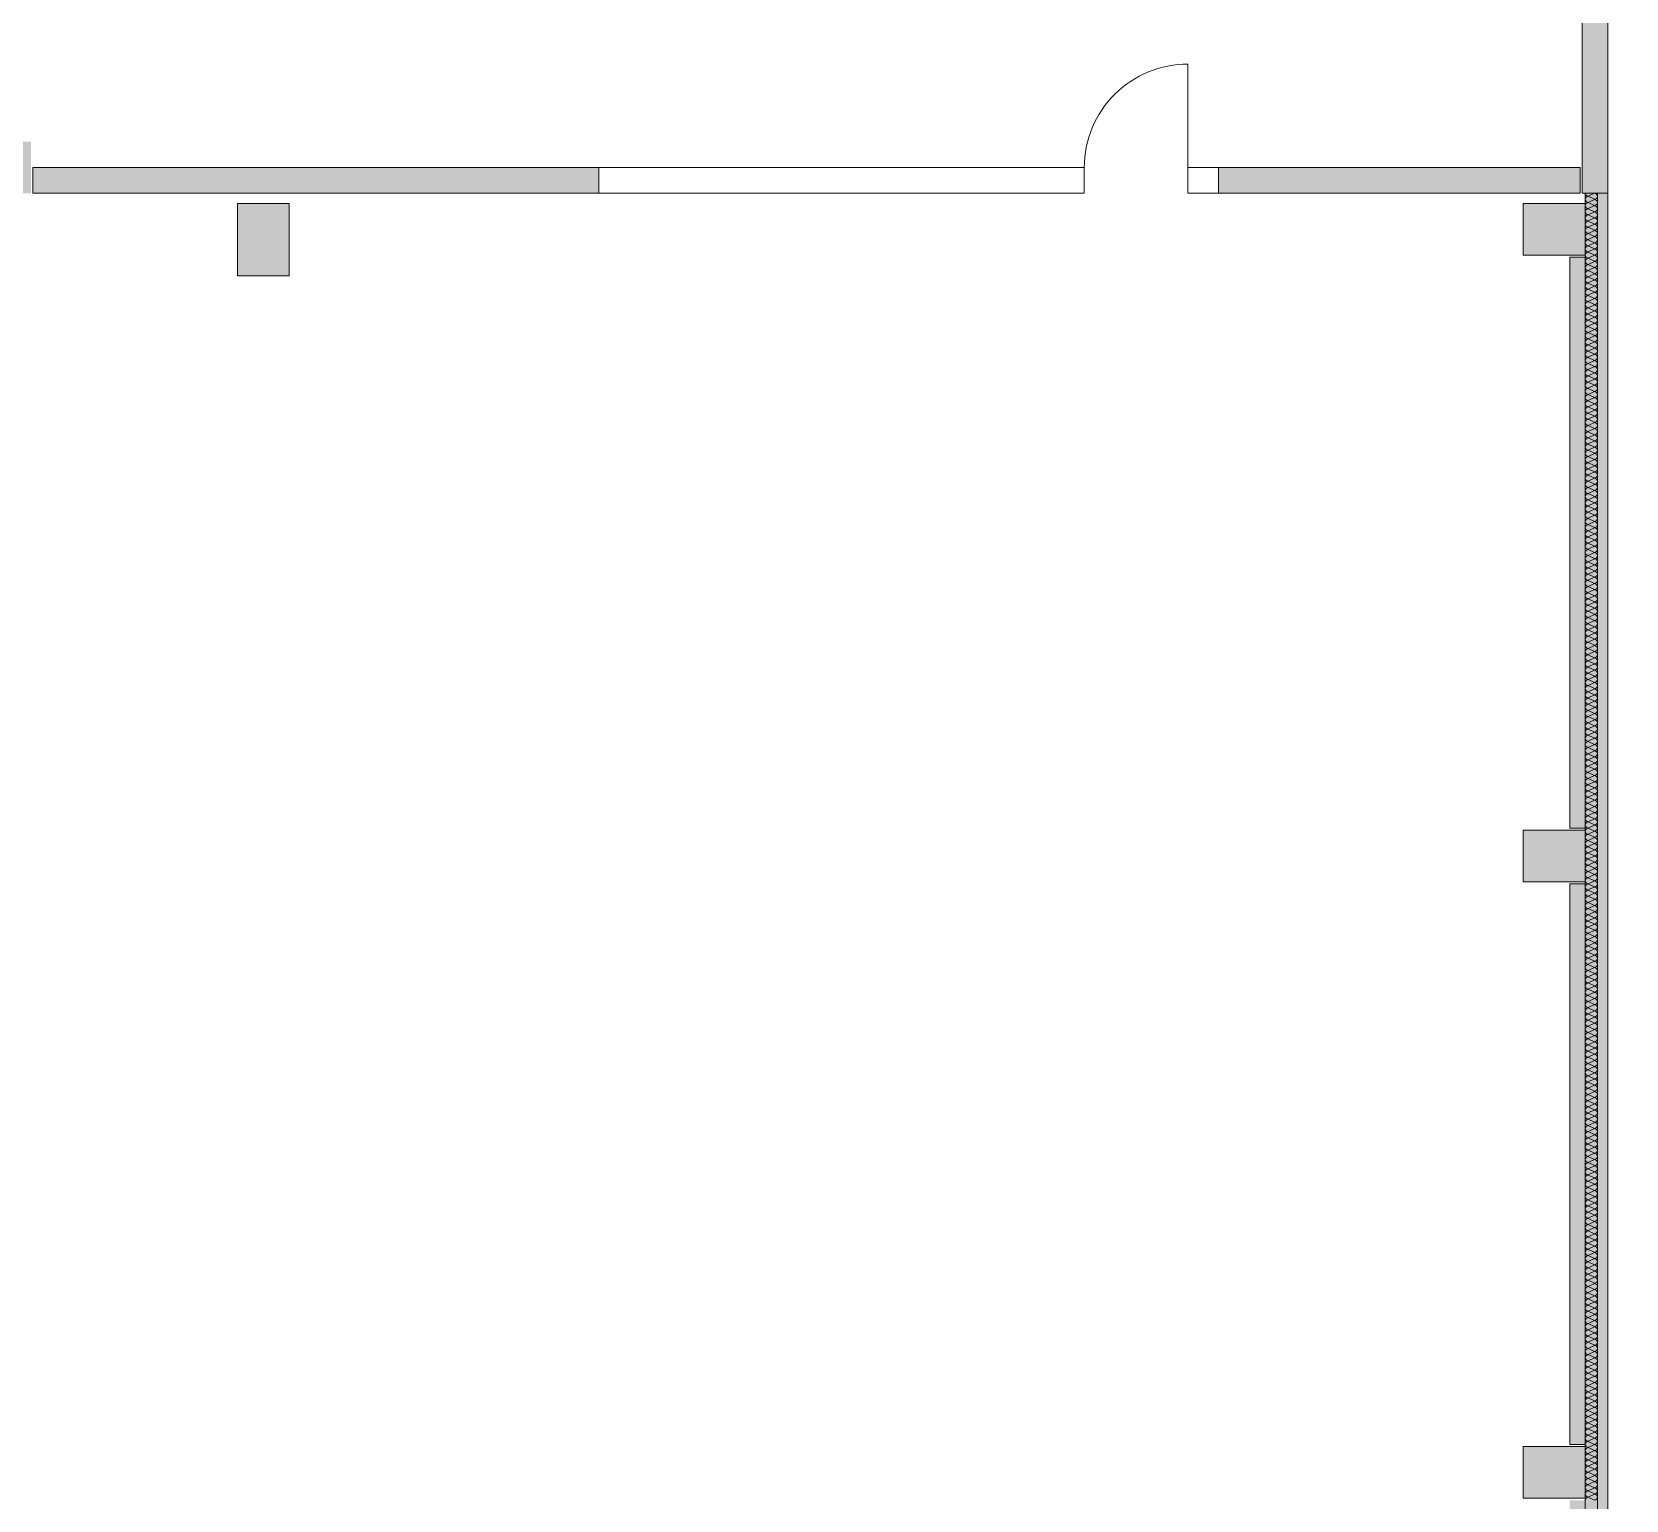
# Model space of a CAD drawing. Header units: inches. Extents: x -139469 to 69789, y -72919 to 35471.
# Drawn here: x 46311 to 61747, y 5562 to 19784 of the extents above; entities that cross this region are included whole.
import ezdxf

# ---------------------------------------------------------------- set-up
doc = ezdxf.new("R2010")
doc.units = ezdxf.units.IN
doc.header["$LTSCALE"] = 525
doc.header["$MEASUREMENT"] = 0
doc.linetypes.add('AUSGEZOGEN', pattern=[0])
doc.linetypes.add('Volllinie', pattern=[0])
doc.layers.add('Grundebene', color=7, linetype='Continuous')

msp = doc.modelspace()

# ---------------------------------------------------------------- hatches: boundary and pattern name
at = {"layer": 'Grundebene', "true_color": 0x000000, "transparency": 33554687}
for points in [[(61321, 20096), (61571, 20096), (61571, 18221), (61351, 18221), (61321, 18221)], [(61571, 18221), (61571, -42469), (61351, -42469), (61351, -41689), (61351, -36229), (61351, -36209), (61351, -35709), (61351, -35689), (61351, -30259), (61351, -30239), (61351, -29739), (61351, -29719), (61351, -24289), (61351, -24269), (61351, -23769), (61351, -23749), (61351, -18319), (61351, -18299), (61351, -17799), (61351, -17779), (61351, -12349), (61351, -12329), (61351, -11829), (61351, -11809), (61351, -6379), (61351, -6359), (61351, -5859), (61351, -5839), (61351, -409), (61351, -389), (61351, 111), (61351, 131), (61351, 5561), (61351, 5581), (61351, 6081), (61351, 6101), (61351, 11531), (61351, 11551), (61351, 12051), (61351, 12071), (61351, 17601), (61351, 18221)], [(61201, -41689), (61201, -36229), (61351, -36229), (61351, -36209), (60751, -36209), (60751, -35709), (61351, -35709), (61351, -35689), (61201, -35689), (61201, -30259), (61351, -30259), (61351, -30239), (60751, -30239), (60751, -29739), (61351, -29739), (61351, -29719), (61201, -29719), (61201, -24289), (61351, -24289), (61351, -24269), (60751, -24269), (60751, -23769), (61351, -23769), (61351, -23749), (61201, -23749), (61201, -18319), (61351, -18319), (61351, -18299), (60751, -18299), (60751, -17799), (61351, -17799), (61351, -17779), (61201, -17779), (61201, -12349), (61351, -12349), (61351, -12329), (60751, -12329), (60751, -11829), (61351, -11829), (61351, -11809), (61201, -11809), (61201, -6379), (61351, -6379), (61351, -6359), (60751, -6359), (60751, -5859), (61351, -5859), (61351, -5839), (61201, -5839), (61201, -409), (61351, -409), (61351, -389), (60751, -389), (60751, 111), (61351, 111), (61351, 131), (61201, 131), (61201, 5561), (61351, 5561), (61351, 5581), (60751, 5581), (60751, 6081), (61351, 6081), (61351, 6101), (61201, 6101), (61201, 11531), (61351, 11531), (61351, 12071), (61201, 12071), (61201, 17601), (61351, 17601), (61351, 12071), (61351, 11531), (61351, 6101), (61351, 6081), (61351, 5581), (61351, 5561), (61351, 131), (61351, 111), (61351, -389), (61351, -409), (61351, -5839), (61351, -5859), (61351, -6359), (61351, -6379), (61351, -11809), (61351, -11829), (61351, -12329), (61351, -12349), (61351, -17779), (61351, -17799), (61351, -18299), (61351, -18319), (61351, -23749), (61351, -23769), (61351, -24269), (61351, -24289), (61351, -29719), (61351, -29739), (61351, -30239), (61351, -30259), (61351, -35689), (61351, -35709), (61351, -36209), (61351, -36229), (61351, -41689)], [(60751, 11551), (61351, 11551), (61351, 12051), (60751, 12051)]]:
    msp.add_hatch(color=18, dxfattribs=at).paths.add_polyline_path(points, flags=0)
h = msp.add_hatch(color=18, dxfattribs=at)
h.paths.add_polyline_path([(42801, 18471), (42801, 18221), (45781, 18221), (45781, 18471)], flags=0)
h.paths.add_polyline_path([(45801, 18221), (45801, 18721), (46301, 18721), (46301, 18221)], flags=0)
h.paths.add_polyline_path([(46321, 18221), (46321, 18471), (51801, 18471), (51801, 18221)], flags=0)
h.paths.add_polyline_path([(36801, 18471), (36801, 18221), (36321, 18221), (36321, 18471)], flags=0)
h.paths.add_polyline_path([(36301, 18721), (36301, 18221), (35801, 18221), (35801, 18721)], flags=0)
h.paths.add_polyline_path([(35781, 18471), (35781, 18221), (32801, 18221), (32801, 18471)], flags=0)
h.paths.add_polyline_path([(57801, 18471), (57801, 18221), (61301, 18221), (61301, 18471)], flags=0)
h.paths.add_polyline_path([(26801, 18471), (26801, 18221), (23821, 18221), (23821, 18471)], flags=0)
h.paths.add_polyline_path([(23801, 18721), (23801, 18221), (23301, 18221), (23301, 18721)], flags=0)
h.paths.add_polyline_path([(23281, 18471), (23281, 18221), (11061, 18221), (11061, 18471)], flags=0)
h.paths.add_polyline_path([(11041, 18471), (11041, 18221), (10256, 18221), (10256, 18471)], flags=0)
h.paths.add_polyline_path([(4256, 18471), (4256, 18221), (3776, 18221), (3776, 18471)], flags=0)
h.paths.add_polyline_path([(-1594, 18471), (-1594, 18221), (-4699, 18221), (-4699, 18471)], flags=0)
h.paths.add_polyline_path([(-10699, 18471), (-10699, 18221), (-13939, 18221), (-13939, 18471)], flags=0)
h.paths.add_polyline_path([(-13959, 18471), (-13959, 18221), (-17199, 18221), (-17199, 18471)], flags=0)
h.paths.add_polyline_path([(-23199, 18471), (-23199, 18221), (-26439, 18221), (-26439, 18471)], flags=0)
h.paths.add_polyline_path([(-26459, 18471), (-26459, 18221), (-29699, 18221), (-29699, 18471)], flags=0)
h.paths.add_polyline_path([(-35699, 18471), (-35699, 18221), (-38939, 18221), (-38939, 18471)], flags=0)
h.paths.add_polyline_path([(-38959, 18471), (-38959, 18221), (-42199, 18221), (-42199, 18471)], flags=0)
h.paths.add_polyline_path([(-48199, 18471), (-48199, 18221), (-51439, 18221), (-51439, 18471)], flags=0)
h.paths.add_polyline_path([(-51459, 18471), (-51459, 18221), (-54699, 18221), (-54699, 18471)], flags=0)
h.paths.add_polyline_path([(-60699, 18471), (-60699, 18221), (-63939, 18221), (-63939, 18471)], flags=0)
h.paths.add_polyline_path([(-63959, 18471), (-63959, 18221), (-67199, 18221), (-67199, 18471)], flags=0)
h.paths.add_polyline_path([(-73199, 18471), (-73199, 18221), (-76304, 18221), (-76304, 18471)], flags=0)
h = msp.add_hatch(color=18, dxfattribs=at)
h.paths.add_polyline_path([(-1199, 17421), (-1699, 17421), (-1699, 18121), (-1199, 18121)], flags=0)
h.paths.add_polyline_path([(11301, 17421), (10801, 17421), (10801, 18121), (11301, 18121)], flags=0)
h.paths.add_polyline_path([(23801, 17421), (23301, 17421), (23301, 18121), (23801, 18121)], flags=0)
h.paths.add_polyline_path([(36301, 17421), (35801, 17421), (35801, 18121), (36301, 18121)], flags=0)
h.paths.add_polyline_path([(48801, 17421), (48301, 17421), (48301, 18121), (48801, 18121)], flags=0)
h = msp.add_hatch(color=18, dxfattribs=at)
h.paths.add_polyline_path([(60751, 17621), (61351, 17621), (61351, 18121), (60751, 18121)], flags=0)
h.paths.add_polyline_path([(69121, -5909), (68721, -5909), (68721, -6309), (69121, -6309)], flags=0)
h.paths.add_polyline_path([(69121, -17849), (68721, -17849), (68721, -18249), (69121, -18249)], flags=0)

# ---------------------------------------------------------------- linework, layer by layer
at = {"layer": 'Grundebene', "color": 18, "linetype": 'AUSGEZOGEN', "lineweight": 13, "true_color": 0x000000}
for p, q in [((61321, 20096), (61321, 18221)), ((61571, 18221), (61571, 20096)), ((57505, 18471), (57505, 19471)), ((46321, 18221), (46321, 18471)), ((46321, 18471), (51801, 18471)), ((51801, 18471), (51801, 18221)), ((51801, 18471), (56501, 18471)), ((57505, 18471), (57801, 18471)), ((57801, 18471), (57801, 18221)), ((57801, 18471), (61301, 18471)), ((61301, 18471), (61301, 18221)), ((51801, 18221), (46321, 18221)), ((51801, 18221), (56501, 18221)), ((57505, 18221), (57801, 18221)), ((61301, 18221), (57801, 18221)), ((61321, 18221), (61571, 18221)), ((61351, -42469), (61351, 18221)), ((61351, 18221), (61571, 18221)), ((61381, 18192), (61441, 18221)), ((61471, 18221), (61471, -42469)), ((61571, 18221), (61571, -42469)), ((48301, 18121), (48801, 18121)), ((48301, 17421), (48301, 18121)), ((48801, 18121), (48801, 17421)), ((61351, 18121), (60751, 18121)), ((60751, 18121), (60751, 17621)), ((61351, 17621), (61351, 18121)), ((61441, 18162), (61381, 18191)), ((61381, 18132), (61441, 18161)), ((61441, 18102), (61381, 18131)), ((61381, 18072), (61441, 18101)), ((61441, 18042), (61381, 18071)), ((61381, 18012), (61441, 18041)), ((61441, 17982), (61381, 18011)), ((61381, 17952), (61441, 17981)), ((61441, 17922), (61381, 17951)), ((61381, 17892), (61441, 17921)), ((61441, 17862), (61381, 17891)), ((61381, 17832), (61441, 17861)), ((61441, 17802), (61381, 17831)), ((61381, 17772), (61441, 17801)), ((61441, 17742), (61381, 17771)), ((60751, 17621), (61351, 17621)), ((61201, 12071), (61201, 17601)), ((61201, 17601), (61351, 17601)), ((61351, 17601), (61351, 12071)), ((61381, 17712), (61441, 17741)), ((61441, 17682), (61381, 17711)), ((61381, 17652), (61441, 17681)), ((61441, 17622), (61381, 17651)), ((61381, 17592), (61441, 17621)), ((61441, 17562), (61381, 17591)), ((61381, 17532), (61441, 17561)), ((61441, 17502), (61381, 17531)), ((61381, 17472), (61441, 17501)), ((61441, 17442), (61381, 17471)), ((48801, 17421), (48301, 17421)), ((61381, 17412), (61441, 17441)), ((61441, 17382), (61381, 17411)), ((61381, 17352), (61441, 17381)), ((61441, 17322), (61381, 17351)), ((61381, 17292), (61441, 17321)), ((61441, 17262), (61381, 17291)), ((61381, 17232), (61441, 17261)), ((61441, 17202), (61381, 17231)), ((61381, 17172), (61441, 17201)), ((61441, 17142), (61381, 17171)), ((61381, 17112), (61441, 17141)), ((61441, 17082), (61381, 17111)), ((61381, 17052), (61441, 17081)), ((61441, 17022), (61381, 17051)), ((61381, 16992), (61441, 17021)), ((61441, 16962), (61381, 16991)), ((61381, 16932), (61441, 16961)), ((61441, 16902), (61381, 16931)), ((61381, 16872), (61441, 16901)), ((61441, 16842), (61381, 16871)), ((61381, 16812), (61441, 16841)), ((61441, 16782), (61381, 16811)), ((61381, 16752), (61441, 16781)), ((61441, 16722), (61381, 16751)), ((61381, 16692), (61441, 16721)), ((61441, 16662), (61381, 16691)), ((61381, 16632), (61441, 16661)), ((61441, 16602), (61381, 16631)), ((61381, 16572), (61441, 16601)), ((61441, 16542), (61381, 16571)), ((61381, 16512), (61441, 16541)), ((61441, 16482), (61381, 16511)), ((61381, 16452), (61441, 16481)), ((61441, 16422), (61381, 16451)), ((61381, 16392), (61441, 16421)), ((61441, 16362), (61381, 16391)), ((61381, 16332), (61441, 16361)), ((61441, 16302), (61381, 16331)), ((61381, 16272), (61441, 16301)), ((61441, 16242), (61381, 16271)), ((61381, 16212), (61441, 16241)), ((61441, 16182), (61381, 16211)), ((61381, 16152), (61441, 16181)), ((61441, 16122), (61381, 16151)), ((61381, 16092), (61441, 16121)), ((61441, 16062), (61381, 16091)), ((61381, 16032), (61441, 16061)), ((61441, 16002), (61381, 16031)), ((61381, 15972), (61441, 16001)), ((61441, 15942), (61381, 15971)), ((61381, 15912), (61441, 15941)), ((61441, 15882), (61381, 15911)), ((61381, 15852), (61441, 15881)), ((61441, 15822), (61381, 15851)), ((61381, 15792), (61441, 15821)), ((61441, 15762), (61381, 15791)), ((61381, 15732), (61441, 15761)), ((61441, 15702), (61381, 15731)), ((61381, 15672), (61441, 15701)), ((61441, 15642), (61381, 15671)), ((61381, 15612), (61441, 15641)), ((61441, 15582), (61381, 15611)), ((61381, 15552), (61441, 15581)), ((61441, 15522), (61381, 15551)), ((61381, 15492), (61441, 15521)), ((61441, 15462), (61381, 15491)), ((61381, 15432), (61441, 15461)), ((61441, 15402), (61381, 15431)), ((61381, 15372), (61441, 15401)), ((61441, 15342), (61381, 15371)), ((61381, 15312), (61441, 15341)), ((61441, 15282), (61381, 15311)), ((61381, 15252), (61441, 15281)), ((61441, 15222), (61381, 15251)), ((61381, 15192), (61441, 15221)), ((61441, 15162), (61381, 15191)), ((61381, 15132), (61441, 15161)), ((61441, 15102), (61381, 15131)), ((61381, 15072), (61441, 15101)), ((61441, 15042), (61381, 15071)), ((61381, 15012), (61441, 15041)), ((61441, 14982), (61381, 15011)), ((61381, 14952), (61441, 14981)), ((61441, 14922), (61381, 14951)), ((61381, 14892), (61441, 14921)), ((61441, 14862), (61381, 14891)), ((61381, 14832), (61441, 14861)), ((61441, 14802), (61381, 14831)), ((61381, 14772), (61441, 14801)), ((61441, 14742), (61381, 14771)), ((61381, 14712), (61441, 14741)), ((61441, 14682), (61381, 14711)), ((61381, 14652), (61441, 14681)), ((61441, 14622), (61381, 14651)), ((61381, 14592), (61441, 14621)), ((61441, 14562), (61381, 14591)), ((61381, 14532), (61441, 14561)), ((61441, 14502), (61381, 14531)), ((61381, 14472), (61441, 14501)), ((61441, 14442), (61381, 14471)), ((61381, 14412), (61441, 14441)), ((61441, 14382), (61381, 14411)), ((61381, 14352), (61441, 14381)), ((61441, 14322), (61381, 14351)), ((61381, 14292), (61441, 14321)), ((61441, 14262), (61381, 14291)), ((61381, 14232), (61441, 14261)), ((61441, 14202), (61381, 14231)), ((61381, 14172), (61441, 14201)), ((61441, 14142), (61381, 14171)), ((61381, 14112), (61441, 14141)), ((61441, 14082), (61381, 14111)), ((61381, 14052), (61441, 14081)), ((61441, 14022), (61381, 14051)), ((61381, 13992), (61441, 14021)), ((61441, 13962), (61381, 13991)), ((61381, 13932), (61441, 13961)), ((61441, 13902), (61381, 13931)), ((61381, 13872), (61441, 13901)), ((61441, 13842), (61381, 13871)), ((61381, 13812), (61441, 13841)), ((61441, 13782), (61381, 13811)), ((61381, 13752), (61441, 13781)), ((61441, 13722), (61381, 13751)), ((61381, 13692), (61441, 13721)), ((61441, 13662), (61381, 13691)), ((61381, 13632), (61441, 13661)), ((61441, 13602), (61381, 13631)), ((61381, 13572), (61441, 13601)), ((61441, 13542), (61381, 13571)), ((61381, 13512), (61441, 13541)), ((61441, 13482), (61381, 13511)), ((61381, 13452), (61441, 13481)), ((61441, 13422), (61381, 13451)), ((61381, 13392), (61441, 13421)), ((61441, 13362), (61381, 13391)), ((61381, 13332), (61441, 13361)), ((61441, 13302), (61381, 13331)), ((61381, 13272), (61441, 13301)), ((61441, 13242), (61381, 13271)), ((61381, 13212), (61441, 13241)), ((61441, 13182), (61381, 13211)), ((61381, 13152), (61441, 13181)), ((61441, 13122), (61381, 13151)), ((61381, 13092), (61441, 13121)), ((61441, 13062), (61381, 13091)), ((61381, 13032), (61441, 13061)), ((61441, 13002), (61381, 13031)), ((61381, 12972), (61441, 13001)), ((61441, 12942), (61381, 12971)), ((61381, 12912), (61441, 12941)), ((61441, 12882), (61381, 12911)), ((61381, 12852), (61441, 12881)), ((61441, 12822), (61381, 12851)), ((61381, 12792), (61441, 12821)), ((61441, 12762), (61381, 12791)), ((61381, 12732), (61441, 12761)), ((61441, 12702), (61381, 12731)), ((61381, 12672), (61441, 12701)), ((61441, 12642), (61381, 12671)), ((61381, 12612), (61441, 12641)), ((61441, 12582), (61381, 12611)), ((61381, 12552), (61441, 12581)), ((61441, 12522), (61381, 12551)), ((61381, 12492), (61441, 12521)), ((61441, 12462), (61381, 12491)), ((61381, 12432), (61441, 12461)), ((61441, 12402), (61381, 12431)), ((61381, 12372), (61441, 12401)), ((61441, 12342), (61381, 12371)), ((61381, 12312), (61441, 12341)), ((61441, 12282), (61381, 12311)), ((61381, 12252), (61441, 12281)), ((61441, 12222), (61381, 12251)), ((61381, 12192), (61441, 12221)), ((61351, 12051), (60751, 12051)), ((60751, 12051), (60751, 11551)), ((61351, 12071), (61201, 12071)), ((61351, 11551), (61351, 12051)), ((61441, 12162), (61381, 12191)), ((61381, 12132), (61441, 12161)), ((61441, 12102), (61381, 12131)), ((61381, 12072), (61441, 12101)), ((61441, 12042), (61381, 12071)), ((61381, 12012), (61441, 12041)), ((61441, 11982), (61381, 12011)), ((61381, 11952), (61441, 11981)), ((61441, 11922), (61381, 11951)), ((61381, 11892), (61441, 11921)), ((61441, 11862), (61381, 11891)), ((61381, 11832), (61441, 11861)), ((61441, 11802), (61381, 11831)), ((61381, 11772), (61441, 11801)), ((61441, 11742), (61381, 11771)), ((61381, 11712), (61441, 11741)), ((61441, 11682), (61381, 11711)), ((61381, 11652), (61441, 11681)), ((61441, 11622), (61381, 11651)), ((61381, 11592), (61441, 11621)), ((61441, 11562), (61381, 11591)), ((60751, 11551), (61351, 11551)), ((61201, 6101), (61201, 11531)), ((61201, 11531), (61351, 11531)), ((61351, 11531), (61351, 6101)), ((61381, 11532), (61441, 11561)), ((61441, 11502), (61381, 11531)), ((61381, 11472), (61441, 11501)), ((61441, 11442), (61381, 11471)), ((61381, 11412), (61441, 11441)), ((61441, 11382), (61381, 11411)), ((61381, 11352), (61441, 11381)), ((61441, 11322), (61381, 11351)), ((61381, 11292), (61441, 11321)), ((61441, 11262), (61381, 11291)), ((61381, 11232), (61441, 11261)), ((61441, 11202), (61381, 11231)), ((61381, 11172), (61441, 11201)), ((61441, 11142), (61381, 11171)), ((61381, 11112), (61441, 11141)), ((61441, 11082), (61381, 11111)), ((61381, 11052), (61441, 11081)), ((61441, 11022), (61381, 11051)), ((61381, 10992), (61441, 11021)), ((61441, 10962), (61381, 10991)), ((61381, 10932), (61441, 10961)), ((61441, 10902), (61381, 10931)), ((61381, 10872), (61441, 10901)), ((61441, 10842), (61381, 10871)), ((61381, 10812), (61441, 10841)), ((61441, 10782), (61381, 10811)), ((61381, 10752), (61441, 10781)), ((61441, 10722), (61381, 10751)), ((61381, 10692), (61441, 10721)), ((61441, 10662), (61381, 10691)), ((61381, 10632), (61441, 10661)), ((61441, 10602), (61381, 10631)), ((61381, 10572), (61441, 10601)), ((61441, 10542), (61381, 10571)), ((61381, 10512), (61441, 10541)), ((61441, 10482), (61381, 10511)), ((61381, 10452), (61441, 10481)), ((61441, 10422), (61381, 10451)), ((61381, 10392), (61441, 10421)), ((61441, 10362), (61381, 10391)), ((61381, 10332), (61441, 10361)), ((61441, 10302), (61381, 10331)), ((61381, 10272), (61441, 10301)), ((61441, 10242), (61381, 10271)), ((61381, 10212), (61441, 10241)), ((61441, 10182), (61381, 10211)), ((61381, 10152), (61441, 10181)), ((61441, 10122), (61381, 10151)), ((61381, 10092), (61441, 10121)), ((61441, 10062), (61381, 10091)), ((61381, 10032), (61441, 10061)), ((61441, 10002), (61381, 10031)), ((61381, 9972), (61441, 10001)), ((61441, 9942), (61381, 9971)), ((61381, 9912), (61441, 9941)), ((61441, 9882), (61381, 9911)), ((61381, 9852), (61441, 9881)), ((61441, 9822), (61381, 9851)), ((61381, 9792), (61441, 9821)), ((61441, 9762), (61381, 9791)), ((61381, 9732), (61441, 9761)), ((61441, 9702), (61381, 9731)), ((61381, 9672), (61441, 9701)), ((61441, 9642), (61381, 9671)), ((61381, 9612), (61441, 9641)), ((61441, 9582), (61381, 9611)), ((61381, 9552), (61441, 9581)), ((61441, 9522), (61381, 9551)), ((61381, 9492), (61441, 9521)), ((61441, 9462), (61381, 9491)), ((61381, 9432), (61441, 9461)), ((61441, 9402), (61381, 9431)), ((61381, 9372), (61441, 9401)), ((61441, 9342), (61381, 9371)), ((61381, 9312), (61441, 9341)), ((61441, 9282), (61381, 9311)), ((61381, 9252), (61441, 9281)), ((61441, 9222), (61381, 9251)), ((61381, 9192), (61441, 9221)), ((61441, 9162), (61381, 9191)), ((61381, 9132), (61441, 9161)), ((61441, 9102), (61381, 9131)), ((61381, 9072), (61441, 9101)), ((61441, 9042), (61381, 9071)), ((61381, 9012), (61441, 9041)), ((61441, 8982), (61381, 9011)), ((61381, 8952), (61441, 8981)), ((61441, 8922), (61381, 8951)), ((61381, 8892), (61441, 8921)), ((61441, 8862), (61381, 8891)), ((61381, 8832), (61441, 8861)), ((61441, 8802), (61381, 8831)), ((61381, 8772), (61441, 8801)), ((61441, 8742), (61381, 8771)), ((61381, 8712), (61441, 8741)), ((61441, 8682), (61381, 8711)), ((61381, 8652), (61441, 8681)), ((61441, 8622), (61381, 8651)), ((61381, 8592), (61441, 8621)), ((61441, 8562), (61381, 8591)), ((61381, 8532), (61441, 8561)), ((61441, 8502), (61381, 8531)), ((61381, 8472), (61441, 8501)), ((61441, 8442), (61381, 8471)), ((61381, 8412), (61441, 8441)), ((61441, 8382), (61381, 8411)), ((61381, 8352), (61441, 8381)), ((61441, 8322), (61381, 8351)), ((61381, 8292), (61441, 8321)), ((61441, 8262), (61381, 8291)), ((61381, 8232), (61441, 8261)), ((61441, 8202), (61381, 8231)), ((61381, 8172), (61441, 8201)), ((61441, 8142), (61381, 8171)), ((61381, 8112), (61441, 8141)), ((61441, 8082), (61381, 8111)), ((61381, 8052), (61441, 8081)), ((61441, 8022), (61381, 8051)), ((61381, 7992), (61441, 8021)), ((61441, 7962), (61381, 7991)), ((61381, 7932), (61441, 7961)), ((61441, 7902), (61381, 7931)), ((61381, 7872), (61441, 7901)), ((61441, 7842), (61381, 7871)), ((61381, 7812), (61441, 7841)), ((61441, 7782), (61381, 7811)), ((61381, 7752), (61441, 7781)), ((61441, 7722), (61381, 7751)), ((61381, 7692), (61441, 7721)), ((61441, 7662), (61381, 7691)), ((61381, 7632), (61441, 7661)), ((61441, 7602), (61381, 7631)), ((61381, 7572), (61441, 7601)), ((61441, 7542), (61381, 7571)), ((61381, 7512), (61441, 7541)), ((61441, 7482), (61381, 7511)), ((61381, 7452), (61441, 7481)), ((61441, 7422), (61381, 7451)), ((61381, 7392), (61441, 7421)), ((61441, 7362), (61381, 7391)), ((61381, 7332), (61441, 7361)), ((61441, 7302), (61381, 7331)), ((61381, 7272), (61441, 7301)), ((61441, 7242), (61381, 7271)), ((61381, 7212), (61441, 7241)), ((61441, 7182), (61381, 7211)), ((61381, 7152), (61441, 7181)), ((61441, 7122), (61381, 7151)), ((61381, 7092), (61441, 7121)), ((61441, 7062), (61381, 7091)), ((61381, 7032), (61441, 7061)), ((61441, 7002), (61381, 7031)), ((61381, 6972), (61441, 7001)), ((61441, 6942), (61381, 6971)), ((61381, 6912), (61441, 6941)), ((61441, 6882), (61381, 6911)), ((61381, 6852), (61441, 6881)), ((61441, 6822), (61381, 6851)), ((61381, 6792), (61441, 6821)), ((61441, 6762), (61381, 6791)), ((61381, 6732), (61441, 6761)), ((61441, 6702), (61381, 6731)), ((61381, 6672), (61441, 6701)), ((61441, 6642), (61381, 6671)), ((61381, 6612), (61441, 6641)), ((61441, 6582), (61381, 6611)), ((61381, 6552), (61441, 6581)), ((61441, 6522), (61381, 6551)), ((61381, 6492), (61441, 6521)), ((61441, 6462), (61381, 6491)), ((61381, 6432), (61441, 6461)), ((61441, 6402), (61381, 6431)), ((61381, 6372), (61441, 6401)), ((61441, 6342), (61381, 6371)), ((61381, 6312), (61441, 6341)), ((61441, 6282), (61381, 6311)), ((61381, 6252), (61441, 6281)), ((61441, 6222), (61381, 6251)), ((61381, 6192), (61441, 6221)), ((61441, 6162), (61381, 6191)), ((61351, 6081), (60751, 6081)), ((60751, 6081), (60751, 5581)), ((61351, 6101), (61201, 6101)), ((61351, 5581), (61351, 6081)), ((61381, 6132), (61441, 6161)), ((61441, 6102), (61381, 6131)), ((61381, 6072), (61441, 6101)), ((61441, 6042), (61381, 6071)), ((61381, 6012), (61441, 6041)), ((61441, 5982), (61381, 6011)), ((61381, 5952), (61441, 5981)), ((61441, 5922), (61381, 5951)), ((61381, 5892), (61441, 5921)), ((61441, 5862), (61381, 5891)), ((61381, 5832), (61441, 5861)), ((61441, 5802), (61381, 5831)), ((61381, 5772), (61441, 5801)), ((61441, 5742), (61381, 5771)), ((61381, 5712), (61441, 5741)), ((60751, 5581), (61351, 5581)), ((61441, 5682), (61381, 5711)), ((61381, 5652), (61441, 5681)), ((61441, 5622), (61381, 5651)), ((61381, 5592), (61441, 5621)), ((61441, 5562), (61381, 5591))]:
    msp.add_line(p, q, dxfattribs=at)
at = {"layer": 'Grundebene', "color": 18, "linetype": 'Volllinie', "lineweight": 9, "true_color": 0x000000}
for p, q in [((56501, 18221), (56501, 18471)), ((57505, 18221), (57505, 18471))]:
    msp.add_line(p, q, dxfattribs=at)
at = {"layer": 'Grundebene', "color": 18, "linetype": 'AUSGEZOGEN', "lineweight": 13, "true_color": 0x000000}
for centre, radius, start, end in [((57501, 18471), 1000, 89.7596, 180), ((61381, 18221), 29.4, 180, 270), ((61441, 18191), 29.4, 270, 90), ((61381, 18161), 29.4, 90, 180), ((61381, 18161), 29.4, 180, 270), ((61381, 18101), 29.4, 90, 180), ((61381, 18101), 29.4, 180, 270), ((61381, 18041), 29.4, 90, 180), ((61441, 18131), 29.4, 270, 90), ((61441, 18071), 29.4, 270, 90), ((61381, 18041), 29.4, 180, 270), ((61381, 17981), 29.4, 90, 180), ((61381, 17981), 29.4, 180, 270), ((61381, 17921), 29.4, 90, 180), ((61381, 17921), 29.4, 180, 270), ((61441, 18011), 29.4, 270, 90), ((61441, 17951), 29.4, 270, 90), ((61441, 17891), 29.4, 270, 90), ((61381, 17861), 29.4, 90, 180), ((61381, 17861), 29.4, 180, 270), ((61381, 17801), 29.4, 90, 180), ((61381, 17801), 29.4, 180, 270), ((61381, 17741), 29.4, 90, 180), ((61441, 17831), 29.4, 270, 90), ((61441, 17771), 29.4, 270, 90), ((61381, 17741), 29.4, 180, 270), ((61381, 17681), 29.4, 90, 180), ((61381, 17681), 29.4, 180, 270), ((61381, 17621), 29.4, 90, 180), ((61381, 17621), 29.4, 180, 270), ((61441, 17711), 29.4, 270, 90), ((61441, 17651), 29.4, 270, 90), ((61441, 17591), 29.4, 270, 90), ((61381, 17561), 29.4, 90, 180), ((61381, 17561), 29.4, 180, 270), ((61381, 17501), 29.4, 90, 180), ((61381, 17501), 29.4, 180, 270), ((61381, 17441), 29.4, 90, 180), ((61441, 17531), 29.4, 270, 90), ((61441, 17471), 29.4, 270, 90), ((61381, 17441), 29.4, 180, 270), ((61381, 17381), 29.4, 90, 180), ((61381, 17381), 29.4, 180, 270), ((61381, 17321), 29.4, 90, 180), ((61381, 17321), 29.4, 180, 270), ((61381, 17261), 29.4, 90, 180), ((61441, 17411), 29.4, 270, 90), ((61441, 17351), 29.4, 270, 90), ((61441, 17291), 29.4, 270, 90), ((61381, 17261), 29.4, 180, 270), ((61381, 17201), 29.4, 90, 180), ((61381, 17201), 29.4, 180, 270), ((61381, 17141), 29.4, 90, 180), ((61381, 17141), 29.4, 180, 270), ((61441, 17231), 29.4, 270, 90), ((61441, 17171), 29.4, 270, 90), ((61441, 17111), 29.4, 270, 90), ((61381, 17081), 29.4, 90, 180), ((61381, 17081), 29.4, 180, 270), ((61381, 17021), 29.4, 90, 180), ((61381, 17021), 29.4, 180, 270), ((61381, 16961), 29.4, 90, 180), ((61441, 17051), 29.4, 270, 90), ((61441, 16991), 29.4, 270, 90), ((61381, 16961), 29.4, 180, 270), ((61381, 16901), 29.4, 90, 180), ((61381, 16901), 29.4, 180, 270), ((61381, 16841), 29.4, 90, 180), ((61381, 16841), 29.4, 180, 270), ((61441, 16931), 29.4, 270, 90), ((61441, 16871), 29.4, 270, 90), ((61441, 16811), 29.4, 270, 90), ((61381, 16781), 29.4, 90, 180), ((61381, 16781), 29.4, 180, 270), ((61381, 16721), 29.4, 90, 180), ((61381, 16721), 29.4, 180, 270), ((61381, 16661), 29.4, 90, 180), ((61441, 16751), 29.4, 270, 90), ((61441, 16691), 29.4, 270, 90), ((61381, 16661), 29.4, 180, 270), ((61381, 16601), 29.4, 90, 180), ((61381, 16601), 29.4, 180, 270), ((61381, 16541), 29.4, 90, 180), ((61381, 16541), 29.4, 180, 270), ((61441, 16631), 29.4, 270, 90), ((61441, 16571), 29.4, 270, 90), ((61441, 16511), 29.4, 270, 90), ((61381, 16481), 29.4, 90, 180), ((61381, 16481), 29.4, 180, 270), ((61381, 16421), 29.4, 90, 180), ((61381, 16421), 29.4, 180, 270), ((61381, 16361), 29.4, 90, 180), ((61441, 16451), 29.4, 270, 90), ((61441, 16391), 29.4, 270, 90), ((61381, 16361), 29.4, 180, 270), ((61381, 16301), 29.4, 90, 180), ((61381, 16301), 29.4, 180, 270), ((61381, 16241), 29.4, 90, 180), ((61381, 16241), 29.4, 180, 270), ((61381, 16181), 29.4, 90, 180), ((61441, 16331), 29.4, 270, 90), ((61441, 16271), 29.4, 270, 90), ((61441, 16211), 29.4, 270, 90), ((61381, 16181), 29.4, 180, 270), ((61381, 16121), 29.4, 90, 180), ((61381, 16121), 29.4, 180, 270), ((61381, 16061), 29.4, 90, 180), ((61381, 16061), 29.4, 180, 270), ((61441, 16151), 29.4, 270, 90), ((61441, 16091), 29.4, 270, 90), ((61441, 16031), 29.4, 270, 90), ((61381, 16001), 29.4, 90, 180), ((61381, 16001), 29.4, 180, 270), ((61381, 15941), 29.4, 90, 180), ((61381, 15941), 29.4, 180, 270), ((61381, 15881), 29.4, 90, 180), ((61441, 15971), 29.4, 270, 90), ((61441, 15911), 29.4, 270, 90), ((61381, 15881), 29.4, 180, 270), ((61381, 15821), 29.4, 90, 180), ((61381, 15821), 29.4, 180, 270), ((61381, 15761), 29.4, 90, 180), ((61381, 15761), 29.4, 180, 270), ((61441, 15851), 29.4, 270, 90), ((61441, 15791), 29.4, 270, 90), ((61441, 15731), 29.4, 270, 90), ((61381, 15701), 29.4, 90, 180), ((61381, 15701), 29.4, 180, 270), ((61381, 15641), 29.4, 90, 180), ((61381, 15641), 29.4, 180, 270), ((61381, 15581), 29.4, 90, 180), ((61441, 15671), 29.4, 270, 90), ((61441, 15611), 29.4, 270, 90), ((61381, 15581), 29.4, 180, 270), ((61381, 15521), 29.4, 90, 180), ((61381, 15521), 29.4, 180, 270), ((61381, 15461), 29.4, 90, 180), ((61381, 15461), 29.4, 180, 270), ((61441, 15551), 29.4, 270, 90), ((61441, 15491), 29.4, 270, 90), ((61441, 15431), 29.4, 270, 90), ((61381, 15401), 29.4, 90, 180), ((61381, 15401), 29.4, 180, 270), ((61381, 15341), 29.4, 90, 180), ((61381, 15341), 29.4, 180, 270), ((61381, 15281), 29.4, 90, 180), ((61441, 15371), 29.4, 270, 90), ((61441, 15311), 29.4, 270, 90), ((61381, 15281), 29.4, 180, 270), ((61381, 15221), 29.4, 90, 180), ((61381, 15221), 29.4, 180, 270), ((61381, 15161), 29.4, 90, 180), ((61381, 15161), 29.4, 180, 270), ((61381, 15101), 29.4, 90, 180), ((61441, 15251), 29.4, 270, 90), ((61441, 15191), 29.4, 270, 90), ((61441, 15131), 29.4, 270, 90), ((61381, 15101), 29.4, 180, 270), ((61381, 15041), 29.4, 90, 180), ((61381, 15041), 29.4, 180, 270), ((61381, 14981), 29.4, 90, 180), ((61381, 14981), 29.4, 180, 270), ((61441, 15071), 29.4, 270, 90), ((61441, 15011), 29.4, 270, 90), ((61441, 14951), 29.4, 270, 90), ((61381, 14921), 29.4, 90, 180), ((61381, 14921), 29.4, 180, 270), ((61381, 14861), 29.4, 90, 180), ((61381, 14861), 29.4, 180, 270), ((61381, 14801), 29.4, 90, 180), ((61441, 14891), 29.4, 270, 90), ((61441, 14831), 29.4, 270, 90), ((61381, 14801), 29.4, 180, 270), ((61381, 14741), 29.4, 90, 180), ((61381, 14741), 29.4, 180, 270), ((61381, 14681), 29.4, 90, 180), ((61381, 14681), 29.4, 180, 270), ((61441, 14771), 29.4, 270, 90), ((61441, 14711), 29.4, 270, 90), ((61441, 14651), 29.4, 270, 90), ((61381, 14621), 29.4, 90, 180), ((61381, 14621), 29.4, 180, 270), ((61381, 14561), 29.4, 90, 180), ((61381, 14561), 29.4, 180, 270), ((61381, 14501), 29.4, 90, 180), ((61441, 14591), 29.4, 270, 90), ((61441, 14531), 29.4, 270, 90), ((61381, 14501), 29.4, 180, 270), ((61381, 14441), 29.4, 90, 180), ((61381, 14441), 29.4, 180, 270), ((61381, 14381), 29.4, 90, 180), ((61381, 14381), 29.4, 180, 270), ((61441, 14471), 29.4, 270, 90), ((61441, 14411), 29.4, 270, 90), ((61441, 14351), 29.4, 270, 90), ((61381, 14321), 29.4, 90, 180), ((61381, 14321), 29.4, 180, 270), ((61381, 14261), 29.4, 90, 180), ((61381, 14261), 29.4, 180, 270), ((61381, 14201), 29.4, 90, 180), ((61441, 14291), 29.4, 270, 90), ((61441, 14231), 29.4, 270, 90), ((61381, 14201), 29.4, 180, 270), ((61381, 14141), 29.4, 90, 180), ((61381, 14141), 29.4, 180, 270), ((61381, 14081), 29.4, 90, 180), ((61381, 14081), 29.4, 180, 270), ((61381, 14021), 29.4, 90, 180), ((61441, 14171), 29.4, 270, 90), ((61441, 14111), 29.4, 270, 90), ((61441, 14051), 29.4, 270, 90), ((61381, 14021), 29.4, 180, 270), ((61381, 13961), 29.4, 90, 180), ((61381, 13961), 29.4, 180, 270), ((61381, 13901), 29.4, 90, 180), ((61381, 13901), 29.4, 180, 270), ((61441, 13991), 29.4, 270, 90), ((61441, 13931), 29.4, 270, 90), ((61441, 13871), 29.4, 270, 90), ((61381, 13841), 29.4, 90, 180), ((61381, 13841), 29.4, 180, 270), ((61381, 13781), 29.4, 90, 180), ((61381, 13781), 29.4, 180, 270), ((61381, 13721), 29.4, 90, 180), ((61441, 13811), 29.4, 270, 90), ((61441, 13751), 29.4, 270, 90), ((61381, 13721), 29.4, 180, 270), ((61381, 13661), 29.4, 90, 180), ((61381, 13661), 29.4, 180, 270), ((61381, 13601), 29.4, 90, 180), ((61381, 13601), 29.4, 180, 270), ((61441, 13691), 29.4, 270, 90), ((61441, 13631), 29.4, 270, 90), ((61441, 13571), 29.4, 270, 90), ((61381, 13541), 29.4, 90, 180), ((61381, 13541), 29.4, 180, 270), ((61381, 13481), 29.4, 90, 180), ((61381, 13481), 29.4, 180, 270), ((61381, 13421), 29.4, 90, 180), ((61441, 13511), 29.4, 270, 90), ((61441, 13451), 29.4, 270, 90), ((61381, 13421), 29.4, 180, 270), ((61381, 13361), 29.4, 90, 180), ((61381, 13361), 29.4, 180, 270), ((61381, 13301), 29.4, 90, 180), ((61381, 13301), 29.4, 180, 270), ((61441, 13391), 29.4, 270, 90), ((61441, 13331), 29.4, 270, 90), ((61441, 13271), 29.4, 270, 90), ((61381, 13241), 29.4, 90, 180), ((61381, 13241), 29.4, 180, 270), ((61381, 13181), 29.4, 90, 180), ((61381, 13181), 29.4, 180, 270), ((61381, 13121), 29.4, 90, 180), ((61381, 13121), 29.4, 180, 270), ((61441, 13211), 29.4, 270, 90), ((61441, 13151), 29.4, 270, 90), ((61381, 13061), 29.4, 90, 180), ((61381, 13061), 29.4, 180, 270), ((61381, 13001), 29.4, 90, 180), ((61381, 13001), 29.4, 180, 270), ((61381, 12941), 29.4, 90, 180), ((61441, 13091), 29.4, 270, 90), ((61441, 13031), 29.4, 270, 90), ((61441, 12971), 29.4, 270, 90), ((61381, 12941), 29.4, 180, 270), ((61381, 12881), 29.4, 90, 180), ((61381, 12881), 29.4, 180, 270), ((61381, 12821), 29.4, 90, 180), ((61381, 12821), 29.4, 180, 270), ((61441, 12911), 29.4, 270, 90), ((61441, 12851), 29.4, 270, 90), ((61441, 12791), 29.4, 270, 90), ((61381, 12761), 29.4, 90, 180), ((61381, 12761), 29.4, 180, 270), ((61381, 12701), 29.4, 90, 180), ((61381, 12701), 29.4, 180, 270), ((61381, 12641), 29.4, 90, 180), ((61441, 12731), 29.4, 270, 90), ((61441, 12671), 29.4, 270, 90), ((61381, 12641), 29.4, 180, 270), ((61381, 12581), 29.4, 90, 180), ((61381, 12581), 29.4, 180, 270), ((61381, 12521), 29.4, 90, 180), ((61381, 12521), 29.4, 180, 270), ((61441, 12611), 29.4, 270, 90), ((61441, 12551), 29.4, 270, 90), ((61441, 12491), 29.4, 270, 90), ((61381, 12461), 29.4, 90, 180), ((61381, 12461), 29.4, 180, 270), ((61381, 12401), 29.4, 90, 180), ((61381, 12401), 29.4, 180, 270), ((61381, 12341), 29.4, 90, 180), ((61441, 12431), 29.4, 270, 90), ((61441, 12371), 29.4, 270, 90), ((61381, 12341), 29.4, 180, 270), ((61381, 12281), 29.4, 90, 180), ((61381, 12281), 29.4, 180, 270), ((61381, 12221), 29.4, 90, 180), ((61381, 12221), 29.4, 180, 270), ((61441, 12311), 29.4, 270, 90), ((61441, 12251), 29.4, 270, 90), ((61441, 12191), 29.4, 270, 90), ((61381, 12161), 29.4, 90, 180), ((61381, 12161), 29.4, 180, 270), ((61381, 12101), 29.4, 90, 180), ((61381, 12101), 29.4, 180, 270), ((61381, 12041), 29.4, 90, 180), ((61381, 12041), 29.4, 180, 270), ((61441, 12131), 29.4, 270, 90), ((61441, 12071), 29.4, 270, 90), ((61441, 12011), 29.4, 270, 90), ((61381, 11981), 29.4, 90, 180), ((61381, 11981), 29.4, 180, 270), ((61381, 11921), 29.4, 90, 180), ((61381, 11921), 29.4, 180, 270), ((61381, 11861), 29.4, 90, 180), ((61441, 11951), 29.4, 270, 90), ((61441, 11891), 29.4, 270, 90), ((61381, 11861), 29.4, 180, 270), ((61381, 11801), 29.4, 90, 180), ((61381, 11801), 29.4, 180, 270), ((61381, 11741), 29.4, 90, 180), ((61381, 11741), 29.4, 180, 270), ((61441, 11831), 29.4, 270, 90), ((61441, 11771), 29.4, 270, 90), ((61441, 11711), 29.4, 270, 90), ((61381, 11681), 29.4, 90, 180), ((61381, 11681), 29.4, 180, 270), ((61381, 11621), 29.4, 90, 180), ((61381, 11621), 29.4, 180, 270), ((61381, 11561), 29.4, 90, 180), ((61441, 11651), 29.4, 270, 90), ((61441, 11591), 29.4, 270, 90), ((61381, 11561), 29.4, 180, 270), ((61381, 11501), 29.4, 90, 180), ((61381, 11501), 29.4, 180, 270), ((61381, 11441), 29.4, 90, 180), ((61381, 11441), 29.4, 180, 270), ((61441, 11531), 29.4, 270, 90), ((61441, 11471), 29.4, 270, 90), ((61441, 11411), 29.4, 270, 90), ((61381, 11381), 29.4, 90, 180), ((61381, 11381), 29.4, 180, 270), ((61381, 11321), 29.4, 90, 180), ((61381, 11321), 29.4, 180, 270), ((61381, 11261), 29.4, 90, 180), ((61441, 11351), 29.4, 270, 90), ((61441, 11291), 29.4, 270, 90), ((61381, 11261), 29.4, 180, 270), ((61381, 11201), 29.4, 90, 180), ((61381, 11201), 29.4, 180, 270), ((61381, 11141), 29.4, 90, 180), ((61381, 11141), 29.4, 180, 270), ((61441, 11231), 29.4, 270, 90), ((61441, 11171), 29.4, 270, 90), ((61441, 11111), 29.4, 270, 90), ((61381, 11081), 29.4, 90, 180), ((61381, 11081), 29.4, 180, 270), ((61381, 11021), 29.4, 90, 180), ((61381, 11021), 29.4, 180, 270), ((61381, 10961), 29.4, 90, 180), ((61381, 10961), 29.4, 180, 270), ((61441, 11051), 29.4, 270, 90), ((61441, 10991), 29.4, 270, 90), ((61441, 10931), 29.4, 270, 90), ((61381, 10901), 29.4, 90, 180), ((61381, 10901), 29.4, 180, 270), ((61381, 10841), 29.4, 90, 180), ((61381, 10841), 29.4, 180, 270), ((61381, 10781), 29.4, 90, 180), ((61441, 10871), 29.4, 270, 90), ((61441, 10811), 29.4, 270, 90), ((61381, 10781), 29.4, 180, 270), ((61381, 10721), 29.4, 90, 180), ((61381, 10721), 29.4, 180, 270), ((61381, 10661), 29.4, 90, 180), ((61381, 10661), 29.4, 180, 270), ((61441, 10751), 29.4, 270, 90), ((61441, 10691), 29.4, 270, 90), ((61441, 10631), 29.4, 270, 90), ((61381, 10601), 29.4, 90, 180), ((61381, 10601), 29.4, 180, 270), ((61381, 10541), 29.4, 90, 180), ((61381, 10541), 29.4, 180, 270), ((61381, 10481), 29.4, 90, 180), ((61441, 10571), 29.4, 270, 90), ((61441, 10511), 29.4, 270, 90), ((61381, 10481), 29.4, 180, 270), ((61381, 10421), 29.4, 90, 180), ((61381, 10421), 29.4, 180, 270), ((61381, 10361), 29.4, 90, 180), ((61381, 10361), 29.4, 180, 270), ((61441, 10451), 29.4, 270, 90), ((61441, 10391), 29.4, 270, 90), ((61441, 10331), 29.4, 270, 90), ((61381, 10301), 29.4, 90, 180), ((61381, 10301), 29.4, 180, 270), ((61381, 10241), 29.4, 90, 180), ((61381, 10241), 29.4, 180, 270), ((61381, 10181), 29.4, 90, 180), ((61441, 10271), 29.4, 270, 90), ((61441, 10211), 29.4, 270, 90), ((61381, 10181), 29.4, 180, 270), ((61381, 10121), 29.4, 90, 180), ((61381, 10121), 29.4, 180, 270), ((61381, 10061), 29.4, 90, 180), ((61381, 10061), 29.4, 180, 270), ((61441, 10151), 29.4, 270, 90), ((61441, 10091), 29.4, 270, 90), ((61441, 10031), 29.4, 270, 90), ((61381, 10001), 29.4, 90, 180), ((61381, 10001), 29.4, 180, 270), ((61381, 9941), 29.4, 90, 180), ((61381, 9941), 29.4, 180, 270), ((61381, 9881), 29.4, 90, 180), ((61381, 9881), 29.4, 180, 270), ((61441, 9971), 29.4, 270, 90), ((61441, 9911), 29.4, 270, 90), ((61441, 9851), 29.4, 270, 90), ((61381, 9821), 29.4, 90, 180), ((61381, 9821), 29.4, 180, 270), ((61381, 9761), 29.4, 90, 180), ((61381, 9761), 29.4, 180, 270), ((61381, 9701), 29.4, 90, 180), ((61441, 9791), 29.4, 270, 90), ((61441, 9731), 29.4, 270, 90), ((61381, 9701), 29.4, 180, 270), ((61381, 9641), 29.4, 90, 180), ((61381, 9641), 29.4, 180, 270), ((61381, 9581), 29.4, 90, 180), ((61381, 9581), 29.4, 180, 270), ((61441, 9671), 29.4, 270, 90), ((61441, 9611), 29.4, 270, 90), ((61441, 9551), 29.4, 270, 90), ((61381, 9521), 29.4, 90, 180), ((61381, 9521), 29.4, 180, 270), ((61381, 9461), 29.4, 90, 180), ((61381, 9461), 29.4, 180, 270), ((61381, 9401), 29.4, 90, 180), ((61441, 9491), 29.4, 270, 90), ((61441, 9431), 29.4, 270, 90), ((61381, 9401), 29.4, 180, 270), ((61381, 9341), 29.4, 90, 180), ((61381, 9341), 29.4, 180, 270), ((61381, 9281), 29.4, 90, 180), ((61381, 9281), 29.4, 180, 270), ((61441, 9371), 29.4, 270, 90), ((61441, 9311), 29.4, 270, 90), ((61441, 9251), 29.4, 270, 90), ((61381, 9221), 29.4, 90, 180), ((61381, 9221), 29.4, 180, 270), ((61381, 9161), 29.4, 90, 180), ((61381, 9161), 29.4, 180, 270), ((61381, 9101), 29.4, 90, 180), ((61441, 9191), 29.4, 270, 90), ((61441, 9131), 29.4, 270, 90), ((61381, 9101), 29.4, 180, 270), ((61381, 9041), 29.4, 90, 180), ((61381, 9041), 29.4, 180, 270), ((61381, 8981), 29.4, 90, 180), ((61381, 8981), 29.4, 180, 270), ((61441, 9071), 29.4, 270, 90), ((61441, 9011), 29.4, 270, 90), ((61441, 8951), 29.4, 270, 90), ((61381, 8921), 29.4, 90, 180), ((61381, 8921), 29.4, 180, 270), ((61381, 8861), 29.4, 90, 180), ((61381, 8861), 29.4, 180, 270), ((61381, 8801), 29.4, 90, 180), ((61381, 8801), 29.4, 180, 270), ((61441, 8891), 29.4, 270, 90), ((61441, 8831), 29.4, 270, 90), ((61441, 8771), 29.4, 270, 90), ((61381, 8741), 29.4, 90, 180), ((61381, 8741), 29.4, 180, 270), ((61381, 8681), 29.4, 90, 180), ((61381, 8681), 29.4, 180, 270), ((61381, 8621), 29.4, 90, 180), ((61441, 8711), 29.4, 270, 90), ((61441, 8651), 29.4, 270, 90), ((61381, 8621), 29.4, 180, 270), ((61381, 8561), 29.4, 90, 180), ((61381, 8561), 29.4, 180, 270), ((61381, 8501), 29.4, 90, 180), ((61381, 8501), 29.4, 180, 270), ((61441, 8591), 29.4, 270, 90), ((61441, 8531), 29.4, 270, 90), ((61441, 8471), 29.4, 270, 90), ((61381, 8441), 29.4, 90, 180), ((61381, 8441), 29.4, 180, 270), ((61381, 8381), 29.4, 90, 180), ((61381, 8381), 29.4, 180, 270), ((61381, 8321), 29.4, 90, 180), ((61441, 8411), 29.4, 270, 90), ((61441, 8351), 29.4, 270, 90), ((61381, 8321), 29.4, 180, 270), ((61381, 8261), 29.4, 90, 180), ((61381, 8261), 29.4, 180, 270), ((61381, 8201), 29.4, 90, 180), ((61381, 8201), 29.4, 180, 270), ((61441, 8291), 29.4, 270, 90), ((61441, 8231), 29.4, 270, 90), ((61441, 8171), 29.4, 270, 90), ((61381, 8141), 29.4, 90, 180), ((61381, 8141), 29.4, 180, 270), ((61381, 8081), 29.4, 90, 180), ((61381, 8081), 29.4, 180, 270), ((61381, 8021), 29.4, 90, 180), ((61441, 8111), 29.4, 270, 90), ((61441, 8051), 29.4, 270, 90), ((61381, 8021), 29.4, 180, 270), ((61381, 7961), 29.4, 90, 180), ((61381, 7961), 29.4, 180, 270), ((61381, 7901), 29.4, 90, 180), ((61381, 7901), 29.4, 180, 270), ((61441, 7991), 29.4, 270, 90), ((61441, 7931), 29.4, 270, 90), ((61441, 7871), 29.4, 270, 90), ((61381, 7841), 29.4, 90, 180), ((61381, 7841), 29.4, 180, 270), ((61381, 7781), 29.4, 90, 180), ((61381, 7781), 29.4, 180, 270), ((61381, 7721), 29.4, 90, 180), ((61381, 7721), 29.4, 180, 270), ((61441, 7811), 29.4, 270, 90), ((61441, 7751), 29.4, 270, 90), ((61441, 7691), 29.4, 270, 90), ((61381, 7661), 29.4, 90, 180), ((61381, 7661), 29.4, 180, 270), ((61381, 7601), 29.4, 90, 180), ((61381, 7601), 29.4, 180, 270), ((61381, 7541), 29.4, 90, 180), ((61441, 7631), 29.4, 270, 90), ((61441, 7571), 29.4, 270, 90), ((61381, 7541), 29.4, 180, 270), ((61381, 7481), 29.4, 90, 180), ((61381, 7481), 29.4, 180, 270), ((61381, 7421), 29.4, 90, 180), ((61381, 7421), 29.4, 180, 270), ((61441, 7511), 29.4, 270, 90), ((61441, 7451), 29.4, 270, 90), ((61441, 7391), 29.4, 270, 90), ((61381, 7361), 29.4, 90, 180), ((61381, 7361), 29.4, 180, 270), ((61381, 7301), 29.4, 90, 180), ((61381, 7301), 29.4, 180, 270), ((61381, 7241), 29.4, 90, 180), ((61441, 7331), 29.4, 270, 90), ((61441, 7271), 29.4, 270, 90), ((61381, 7241), 29.4, 180, 270), ((61381, 7181), 29.4, 90, 180), ((61381, 7181), 29.4, 180, 270), ((61381, 7121), 29.4, 90, 180), ((61381, 7121), 29.4, 180, 270), ((61441, 7211), 29.4, 270, 90), ((61441, 7151), 29.4, 270, 90), ((61441, 7091), 29.4, 270, 90), ((61381, 7061), 29.4, 90, 180), ((61381, 7061), 29.4, 180, 270), ((61381, 7001), 29.4, 90, 180), ((61381, 7001), 29.4, 180, 270), ((61381, 6941), 29.4, 90, 180), ((61441, 7031), 29.4, 270, 90), ((61441, 6971), 29.4, 270, 90), ((61381, 6941), 29.4, 180, 270), ((61381, 6881), 29.4, 90, 180), ((61381, 6881), 29.4, 180, 270), ((61381, 6821), 29.4, 90, 180), ((61381, 6821), 29.4, 180, 270), ((61441, 6911), 29.4, 270, 90), ((61441, 6851), 29.4, 270, 90), ((61441, 6791), 29.4, 270, 90), ((61381, 6761), 29.4, 90, 180), ((61381, 6761), 29.4, 180, 270), ((61381, 6701), 29.4, 90, 180), ((61381, 6701), 29.4, 180, 270), ((61381, 6641), 29.4, 90, 180), ((61381, 6641), 29.4, 180, 270), ((61441, 6731), 29.4, 270, 90), ((61441, 6671), 29.4, 270, 90), ((61441, 6611), 29.4, 270, 90), ((61381, 6581), 29.4, 90, 180), ((61381, 6581), 29.4, 180, 270), ((61381, 6521), 29.4, 90, 180), ((61381, 6521), 29.4, 180, 270), ((61381, 6461), 29.4, 90, 180), ((61441, 6551), 29.4, 270, 90), ((61441, 6491), 29.4, 270, 90), ((61381, 6461), 29.4, 180, 270), ((61381, 6401), 29.4, 90, 180), ((61381, 6401), 29.4, 180, 270), ((61381, 6341), 29.4, 90, 180), ((61381, 6341), 29.4, 180, 270), ((61441, 6431), 29.4, 270, 90), ((61441, 6371), 29.4, 270, 90), ((61441, 6311), 29.4, 270, 90), ((61381, 6281), 29.4, 90, 180), ((61381, 6281), 29.4, 180, 270), ((61381, 6221), 29.4, 90, 180), ((61381, 6221), 29.4, 180, 270), ((61381, 6161), 29.4, 90, 180), ((61441, 6251), 29.4, 270, 90), ((61441, 6191), 29.4, 270, 90), ((61381, 6161), 29.4, 180, 270), ((61381, 6101), 29.4, 90, 180), ((61381, 6101), 29.4, 180, 270), ((61381, 6041), 29.4, 90, 180), ((61381, 6041), 29.4, 180, 270), ((61441, 6131), 29.4, 270, 90), ((61441, 6071), 29.4, 270, 90), ((61441, 6011), 29.4, 270, 90), ((61381, 5981), 29.4, 90, 180), ((61381, 5981), 29.4, 180, 270), ((61381, 5921), 29.4, 90, 180), ((61381, 5921), 29.4, 180, 270), ((61381, 5861), 29.4, 90, 180), ((61441, 5951), 29.4, 270, 90), ((61441, 5891), 29.4, 270, 90), ((61381, 5861), 29.4, 180, 270), ((61381, 5801), 29.4, 90, 180), ((61381, 5801), 29.4, 180, 270), ((61381, 5741), 29.4, 90, 180), ((61381, 5741), 29.4, 180, 270), ((61441, 5831), 29.4, 270, 90), ((61441, 5771), 29.4, 270, 90), ((61441, 5711), 29.4, 270, 90), ((61381, 5681), 29.4, 90, 180), ((61381, 5681), 29.4, 180, 270), ((61381, 5621), 29.4, 90, 180), ((61381, 5621), 29.4, 180, 270), ((61381, 5561), 29.4, 90, 180), ((61441, 5651), 29.4, 270, 90), ((61441, 5591), 29.4, 270, 90)]:
    msp.add_arc(centre, radius, start, end, dxfattribs=at)

doc.saveas('drawing.dxf')
